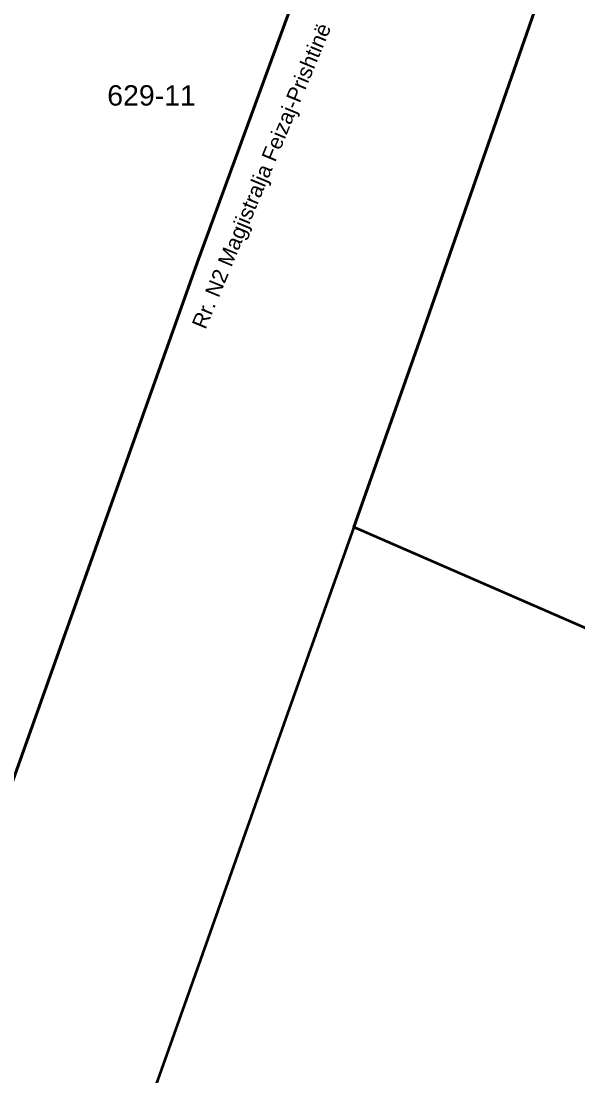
# Model space of a CAD drawing. Header units: millimetres. Extents: x 4648776 to 5245344, y -1029162 to -290533.
# Drawn here: x 4844031 to 4898753, y -753927 to -650224 of the extents above; entities that cross this region are included whole.
import ezdxf

# ---------------------------------------------------------------- set-up
doc = ezdxf.new("R2010")
doc.units = ezdxf.units.MM
doc.header["$MEASUREMENT"] = 0
doc.layers.add('Drawing & Figure_Pen_No__1', color=7, linetype='Continuous', lineweight=13)
doc.layers.add('Drawing & Figure_Pen_No__7', color=7, linetype='Continuous', lineweight=35)
doc.styles.add('GENERATED_STYLE_2', font='arial.ttf')

msp = doc.modelspace()

# ---------------------------------------------------------------- linework, layer by layer
at = {"layer": 'Drawing & Figure_Pen_No__7', "color": 7, "linetype": 'Continuous', "lineweight": 35}
for points in [[(4876852.6248, -631545.2029), (4861329.6248, -673992.2029), (4833386.6248, -752459.2029), (4813095.6248, -810316.2029), (4801380.6248, -844317.2029), (4800514.6248, -843795.2029), (4757744.6248, -818063.2029), (4739740.6248, -808362.2029), (4720454.6248, -797971.2029), (4685105.6248, -779820.2029), (4648775.6248, -762748.2029), (4649295.6248, -749078.2029), (4662445.6248, -752079.2029), (4677035.6248, -756110.2029), (4684096.6248, -719281.2029), (4689417.6248, -696432.2029), (4692357.6248, -684902.2029), (4695148.6248, -676273.2029), (4697138.6248, -664723.2029), (4699218.6248, -652784.2029), (4702629.6248, -638804.2029)], [(4898302.6248, -638303.2029), (4883379.6248, -681143.2029), (4876723.6248, -699962.2029), (4870061.6248, -718764.2029), (4861659.6248, -742477.2029), (4856793.6248, -756212.2029), (4855236.6248, -760560.2029), (4834774.6248, -818567.2029), (4822953.6248, -855616.2029), (4823186.6248, -857469.2029), (4822453.6248, -857032.2029), (4801380.6248, -844317.2029), (4813095.6248, -810316.2029), (4833386.6248, -752459.2029), (4861329.6248, -673992.2029), (4876852.6248, -631545.2029)], [(4924113.6248, -720612.2029), (4876723.6248, -699962.2029), (4883379.6248, -681143.2029), (4898302.6248, -638303.2029)]]:
    msp.add_lwpolyline(points, dxfattribs=at)

# ---------------------------------------------------------------- texts
at = {"layer": 'Drawing & Figure_Pen_No__1', "color": 7, "linetype": 'Continuous', "lineweight": 13, "insert": (4852499.5681, -658558.2387), "char_height": 2000, "attachment_point": 7, "style": 'GENERATED_STYLE_2'}
msp.add_mtext('\\A1;{\\pql;\\fArial|b0|i0|c0|p34;629-11}', dxfattribs=at)
at = {"layer": 'Drawing & Figure_Pen_No__7', "color": 7, "linetype": 'Continuous', "lineweight": 35, "insert": (4862562.514, -680787.8197), "char_height": 1500, "attachment_point": 7, "rotation": 67.403755626, "style": 'GENERATED_STYLE_2'}
msp.add_mtext('\\A1;{\\pql;\\fArial|b0|i0|c0|p34;Rr. N2 Magjistralja Feizaj-Prishtinë}', dxfattribs=at)

doc.saveas('drawing.dxf')
